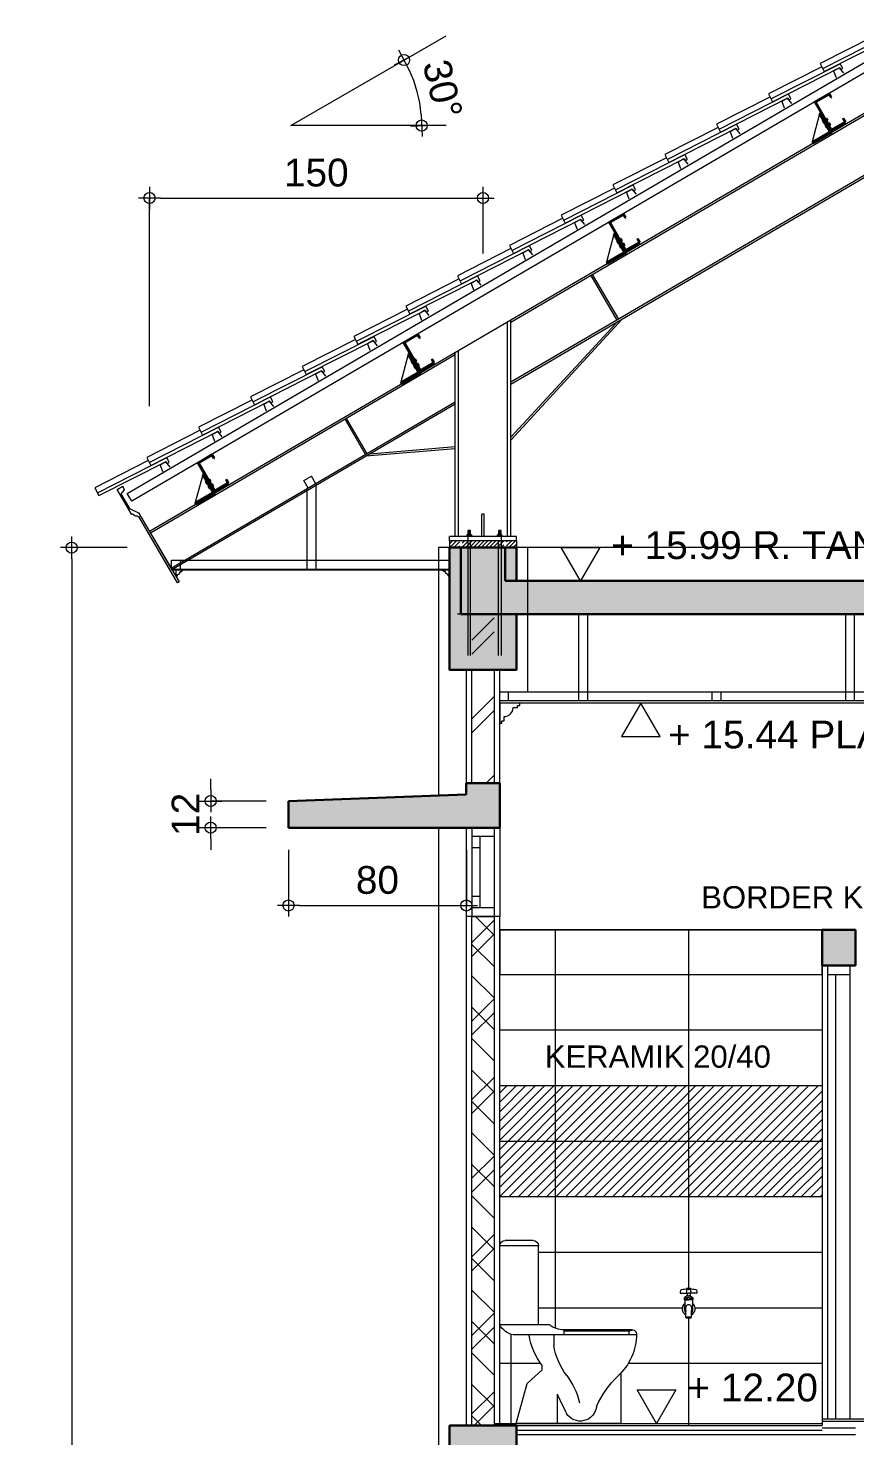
# Model space of a CAD drawing. Header units: millimetres. Extents: x -11 to 1625, y -267 to 180.
# Drawn here: x 1132.48 to 1139.92, y -16.47 to -3.81 of the extents above; entities that cross this region are included whole.
import ezdxf

# ---------------------------------------------------------------- set-up
doc = ezdxf.new("R2010")
doc.units = ezdxf.units.MM
doc.layers.add('03-GRS', color=3, linetype='Continuous')
for name, color, linetype, lineweight in [('ars', 11, 'Continuous', 5), ('atap', 7, 'Continuous', 20), ('balok', 111, 'Continuous', 35), ('blk', 1, 'Continuous', 30), ('GEN', 11, 'Continuous', 5), ('kap', 71, 'Continuous', 15), ('kus', 63, 'Continuous', 15), ('lan', 7, 'Continuous', 15), ('not', 7, 'Continuous', 20), ('pla', 213, 'Continuous', 15), ('SANITAIR', 4, 'Continuous', 5), ('sol kol', 8, 'Continuous', 0), ('tem', 5, 'Continuous', 20), ('u', 6, 'Continuous', 20)]:
    doc.layers.add(name, color=color, linetype=linetype, lineweight=lineweight)
doc.styles.add('S', font='SIMPLEX', dxfattribs={"width": 1.1})
doc.styles.get("Standard").update_dxf_attribs({"font": 'ARIALUNI.TTF'})
doc.linetypes.add('BATTING', pattern='A,0.0001,-0.1,[134,ltypeshp.shx,S=0.1,R=0,X=-0.1,Y=0],-0.2,[134,ltypeshp.shx,S=0.1,R=180,X=0.1,Y=0],-0.1', length=0.4001)
doc.dimstyles.new('SK 50', dxfattribs={"dimtxt": 0.25, "dimasz": 0.1, "dimexe": 0, "dimexo": 0, "dimgap": 0.1, "dimtad": 1, "dimdec": 0, "dimlfac": 50, "dimzin": 12, "dimdsep": 46, "dimtxsty": 'Standard', "dimblk": 'BULAT', "dimcen": 0.1, "dimclrd": 256, "dimclre": 256, "dimclrt": 256, "dimadec": 0, "dimazin": 3, "dimtfac": 1, "dimtdec": 0, "dimtofl": 0, "dimtmove": 0, "dimatfit": 3, "dimldrblk": 'BULAT', "dimfxl": 0, "dimtolj": 1, "dimtzin": 0, "dimlwd": -1, "dimlwe": -1, "dimarcsym": 0})

# ---------------------------------------------------------------- blocks, each defined once
blk = doc.blocks.new('BULAT')
for p, q in [((-1, 0), (1, 0)), ((0, -1), (0, 1))]:
    blk.add_line(p, q)
blk.add_circle((0, 0), 0.5)
blk = doc.blocks.new('*D190')
at = {"layer": 'Defpoints', "color": 0, "ltscale": 0.15}
for p in [(1133.374, -8.48), (1132.874, -40.76), (1133.374, -40.76)]:
    blk.add_point(p, dxfattribs=at)
at = {"layer": 'u', "ltscale": 0.15}
for p, q in [((1133.374, -8.48), (1132.874, -8.48)), ((1132.874, -8.58), (1132.874, -40.66)), ((1133.374, -40.76), (1132.874, -40.76))]:
    blk.add_line(p, q, dxfattribs=at)
at = {"layer": 'u', "ltscale": 0.15, "xscale": 0.1, "yscale": 0.1, "zscale": 0.1}
for p, rotation in [((1132.874, -8.48), 90), ((1132.874, -40.76), 270)]:
    blk.add_blockref('BULAT', p, dxfattribs=dict(at, rotation=rotation))
at = {"layer": 'u', "ltscale": 0.15, "insert": (1132.646, -24.62), "char_height": 0.25, "attachment_point": 5, "rotation": 90}
blk.add_mtext('\\A1;1614', dxfattribs=at)
blk = doc.blocks.new('*D204')
at = {"layer": 'Defpoints', "color": 0}
for p in [(1136.242, -3.875), (1135.951, -4.279), (1134.844, -4.682), (1134.844, -4.682), (1136.242, -4.682)]:
    blk.add_point(p, dxfattribs=at)
at = {"layer": 'u'}
blk.add_arc((1134.844, -4.682), 1.178, 4.8668, 25.1332, dxfattribs=at)
at = {"layer": 'u', "xscale": 0.1, "yscale": 0.1, "zscale": 0.1}
for p, rotation in [((1135.864, -4.093), 117.5665893708478), ((1136.022, -4.682), 272.4334106291497)]:
    blk.add_blockref('BULAT', p, dxfattribs=dict(at, rotation=rotation))
at = {"layer": 'u', "insert": (1136.211, -4.354), "char_height": 0.25, "attachment_point": 5, "rotation": 283.4717}
blk.add_mtext('\\A1;30°', dxfattribs=at)
blk = doc.blocks.new('PEILA')
blk.add_lwpolyline([(-0.188, -0.325), (0.188, -0.325), (0, 0)], close=True)
at = {"style": 'S', "width": 1.1, "flags": 4}
blk.add_attdef('CAT', (0.265, -0.289), '', height=0.2, dxfattribs=at)
blk = doc.blocks.new('Spwc1')
for p, q in [((-0.175, 0.798), (0, 0.798)), ((-0.175, 0.4425), (-0.175, 0.798)), ((-0.15, 0.823), (-0.025, 0.823)), ((0, 0.4425), (0, 0.798)), ((-0.615, 0.3975), (-0.0604, 0.3975)), ((-0.5975, 0.42), (-0.2886, 0.42)), ((-0.5816, 0.4148), (-0.5975, 0.42)), ((-0.5816, 0.4148), (-0.2886, 0.4148)), ((-0.5816, 0.4148), (-0.5816, 0.3975)), ((-0.2886, 0.42), (-0.2886, 0.3975)), ((-0.2435, 0.3975), (-0.2435, 0.3511)), ((-0.2251, 0.4425), (0, 0.4425)), ((-0.1918, 0.2402), (-0.1918, 0.2596)), ((-0.5465, 0), (-0.5465, 0.2275)), ((-0.124, 0.1786), (-0.1918, 0.2402)), ((-0.258, 0.1311), (-0.258, 0)), ((-0.0741, 0), (-0.124, 0.1786)), ((-0.5465, 0), (-0.0741, 0))]:
    blk.add_line(p, q)
for centre, radius, start, end in [((-0.15, 0.798), 0.025, 90, 180), ((-0.025, 0.798), 0.025, 0, 90), ((-0.5975, 0.4025), 0.0175, 90, 179.6021), ((-0.3615, 0.4009), 0.2535, 179.6021, 228.12266), ((-0.29, 0.525), 0.105, 270.75466, 308.22275), ((-0.4473, 0.4516), 0.3196, 323.07275, 350.36654), ((-0.0839, 0.4921), 0.0975, 283.93367, 329.40771), ((-0.5442, 0.3998), 0.3047, 322.79285, 350.80477), ((-0.8438, -0.1091), 0.4485, 24.44543, 45.72828), ((-0.0217, 0.0083), 0.3483, 143.47768, 166.03573), ((5.182, -2.5685), 6.073, 153.60665, 154.51163), ((-0.3624, 0.0836), 0.0735, 185.54906, 328.13904)]:
    blk.add_arc(centre, radius, start, end)
blk = doc.blocks.new('KRAN DPN')
for p, q in [((-0.0255, 0.044), (0, 0.044)), ((-0.0069, 0.0496), (-0.0069, 0.044)), ((-0.0068, 0.056), (-0.0068, 0.0577)), ((-0.0044, 0.044), (-0.0044, 0.0357)), ((-0.0044, 0.0436), (-0.0044, 0.0357)), ((0, 0.0556), (-0.0009, 0.0556)), ((0, 0.0556), (0.0009, 0.0556)), ((0.0255, 0.044), (0, 0.044)), ((0.0044, 0.044), (0.0044, 0.0357)), ((0.0068, 0.056), (0.0068, 0.0577)), ((0.0069, 0.0496), (0.0069, 0.044)), ((-0.012, 0.0236), (-0.012, 0.0058)), ((-0.012, 0.0236), (0, 0.0236)), ((-0.005, 0.0356), (-0.0116, 0.0311)), ((-0.005, 0.0356), (0, 0.0356)), ((0.005, 0.0356), (0, 0.0356)), ((0.012, 0.0236), (0, 0.0236)), ((0.005, 0.0356), (0.0116, 0.0311)), ((0.012, 0.0236), (0.012, 0.0058)), ((-0.0084, -0.0295), (-0.0084, -0.0107)), ((0.0084, -0.0295), (0.0084, -0.0107))]:
    blk.add_line(p, q)
for points in [[(-0.0093, 0.0249, -0.135076), (-0.01, 0.0251, -0.106889), (-0.0107, 0.0258, -0.081996), (-0.0112, 0.0268, -0.070252), (-0.0114, 0.0281, -0.070252), (-0.0112, 0.0295, -0.081996), (-0.0107, 0.0305, -0.106889), (-0.01, 0.0312, -0.135076), (-0.0093, 0.0314, -0.135076), (-0.0086, 0.0312, -0.106889), (-0.0078, 0.0305, -0.081996), (-0.0073, 0.0295, -0.070252), (-0.0071, 0.0281, -0.070252), (-0.0073, 0.0268, -0.081996), (-0.0078, 0.0258, -0.106889), (-0.0086, 0.0251, -0.135076)], [(0.0093, 0.0249, 0.135076), (0.01, 0.0251, 0.106889), (0.0107, 0.0258, 0.081996), (0.0112, 0.0268, 0.070252), (0.0114, 0.0281, 0.070252), (0.0112, 0.0295, 0.081996), (0.0107, 0.0305, 0.106889), (0.01, 0.0312, 0.135076), (0.0093, 0.0314, 0.135076), (0.0086, 0.0312, 0.106889), (0.0078, 0.0305, 0.081996), (0.0073, 0.0295, 0.070252), (0.0071, 0.0281, 0.070252), (0.0073, 0.0268, 0.081996), (0.0078, 0.0258, 0.106889), (0.0086, 0.0251, 0.135076)], [(-0.0084, -0.0295, 0.335448), (-0.0082, -0.0298, 0.039851), (-0.0059, -0.0302, 0.01707), (-0.0035, -0.0304, 0.012148), (0, -0.0305, 0.012148), (0.0035, -0.0304, 0.01707), (0.0059, -0.0302, 0.039851), (0.0082, -0.0298, 0.335448), (0.0084, -0.0295, 0.335448), (0.0082, -0.0293, 0.039851), (0.0059, -0.0288, 0.01707), (0.0035, -0.0286, 0.012148), (0, -0.0285, 0.012148), (-0.0035, -0.0286, 0.01707), (-0.0059, -0.0288, 0.039851), (-0.0082, -0.0293, 0.335448)]]:
    blk.add_lwpolyline(points, format="xyb", close=True)
for points in [[(0, 0.0252, -0.069918), (-0.002, 0.0255, -0.08174), (-0.0035, 0.0262, -0.106925), (-0.0045, 0.0273, -0.135638), (-0.0048, 0.0284, -0.135638), (-0.0045, 0.0295, -0.106925), (-0.0035, 0.0306, -0.08174), (-0.002, 0.0313, -0.069918), (0, 0.0316, -0.069918)], [(0, 0.0252, 0.069918), (0.002, 0.0255, 0.08174), (0.0035, 0.0262, 0.106925), (0.0045, 0.0273, 0.135638), (0.0048, 0.0284, 0.135638), (0.0045, 0.0295, 0.106925), (0.0035, 0.0306, 0.08174), (0.002, 0.0313, 0.069918), (0, 0.0316, 0.069918)]]:
    blk.add_lwpolyline(points, format="xyb")
for centre, radius, start, end in [((-0.0178, 0.0468), 0.0082, 86.021, 200.2935), ((-0.0014, -0.0518), 0.1079, 89.2732, 98.4366), ((-0.0009, 0.0496), 0.006, 90, 180), ((0.0002, 0.0318), 0.0269, 90.4162, 105.0874), ((-0.0002, 0.0318), 0.0269, 74.9126, 89.5838), ((0.0014, -0.0518), 0.1079, 81.5634, 90.7268), ((0.0009, 0.0496), 0.006, 0, 90), ((0.0178, 0.0468), 0.0082, 339.7065, 93.979), ((-0.0006, -0.0034), 0.0192, 126.5275, 246.031), ((-0.0086, 0.0266), 0.0054, 124.3, 175.2185), ((-0.0086, 0.0278), 0.0054, 188.1598, 231.4655), ((0.0126, -0.002), 0.0258, 162.5463, 215.4552), ((0.0072, -0.0035), 0.0172, 149.7355, 204.8477), ((0, 0), 0.00923, 33.9868, 146.0132), ((-0.0072, -0.0035), 0.0172, 335.1523, 30.2645), ((0.0006, -0.0034), 0.0192, 293.969, 53.4725), ((-0.0126, -0.002), 0.0258, 324.5448, 17.4537), ((0.0086, 0.0266), 0.0054, 4.7815, 55.7), ((0.0086, 0.0278), 0.0054, 308.5345, 351.8402)]:
    blk.add_arc(centre, radius, start, end)
blk = doc.blocks.new('*D197')
at = {"layer": 'Defpoints', "color": 0, "ltscale": 0.15}
for p in [(1136.574, -5.334), (1136.574, -5.834), (1133.574, -7.207)]:
    blk.add_point(p, dxfattribs=at)
at = {"layer": 'u', "ltscale": 0.15}
for p, q in [((1133.574, -7.207), (1133.574, -5.334)), ((1133.674, -5.334), (1136.474, -5.334)), ((1136.574, -5.834), (1136.574, -5.334))]:
    blk.add_line(p, q, dxfattribs=at)
at = {"layer": 'u', "ltscale": 0.15, "xscale": 0.1, "yscale": 0.1, "zscale": 0.1, "rotation": 180}
blk.add_blockref('BULAT', (1133.574, -5.334), dxfattribs=at)
at = {"layer": 'u', "ltscale": 0.15, "xscale": 0.1, "yscale": 0.1, "zscale": 0.1}
blk.add_blockref('BULAT', (1136.574, -5.334), dxfattribs=at)
at = {"layer": 'u', "ltscale": 0.15, "insert": (1135.074, -5.107), "char_height": 0.25, "attachment_point": 5}
blk.add_mtext('\\A1;150', dxfattribs=at)
blk = doc.blocks.new('*D198')
at = {"layer": 'Defpoints', "color": 0, "ltscale": 0.15}
for p in [(1134.824, -11.2), (1136.424, -11.2), (1136.424, -11.7)]:
    blk.add_point(p, dxfattribs=at)
at = {"layer": 'u', "ltscale": 0.15}
for p, q in [((1134.824, -11.2), (1134.824, -11.7)), ((1136.424, -11.2), (1136.424, -11.7)), ((1134.924, -11.7), (1136.324, -11.7))]:
    blk.add_line(p, q, dxfattribs=at)
at = {"layer": 'u', "ltscale": 0.15, "xscale": 0.1, "yscale": 0.1, "zscale": 0.1, "rotation": 180}
blk.add_blockref('BULAT', (1134.824, -11.7), dxfattribs=at)
at = {"layer": 'u', "ltscale": 0.15, "xscale": 0.1, "yscale": 0.1, "zscale": 0.1}
blk.add_blockref('BULAT', (1136.424, -11.7), dxfattribs=at)
at = {"layer": 'u', "ltscale": 0.15, "insert": (1135.624, -11.472), "char_height": 0.25, "attachment_point": 5}
blk.add_mtext('\\A1;80', dxfattribs=at)
blk = doc.blocks.new('*D199')
at = {"layer": 'Defpoints', "color": 0, "ltscale": 0.15}
for p in [(1134.624, -10.76), (1134.124, -11), (1134.624, -11)]:
    blk.add_point(p, dxfattribs=at)
at = {"layer": 'u', "ltscale": 0.15}
for p, q in [((1134.124, -10.66), (1134.124, -10.56)), ((1134.624, -10.76), (1134.124, -10.76)), ((1134.624, -11), (1134.124, -11)), ((1134.124, -11.1), (1134.124, -11.2))]:
    blk.add_line(p, q, dxfattribs=at)
at = {"layer": 'u', "ltscale": 0.15, "xscale": 0.1, "yscale": 0.1, "zscale": 0.1}
for p, rotation in [((1134.124, -10.76), 270), ((1134.124, -11), 90)]:
    blk.add_blockref('BULAT', p, dxfattribs=dict(at, rotation=rotation))
at = {"layer": 'u', "ltscale": 0.15, "insert": (1133.898, -10.88), "char_height": 0.25, "attachment_point": 5, "rotation": 90}
blk.add_mtext('\\A1;12', dxfattribs=at)
blk = doc.blocks.new('PEIL')
blk.add_lwpolyline([(-0.188, 0.325), (0.188, 0.325), (0, 0)], close=True)
at = {"style": 'S', "width": 1.1, "flags": 4}
blk.add_attdef('CAT', (0.265, 0.036), '', height=0.2, dxfattribs=at)
blk = doc.blocks.new('A$C58C93239')
at = {"layer": '03-GRS'}
for p, q in [((-662, 1348), (-12, 1721)), ((-662, 1348), (-12, 1721)), ((83, 46), (-662, 1348)), ((83, 46), (-662, 1348)), ((-619, 1336), (-23, 1677)), ((-619, 1336), (-23, 1677)), ((94, 90), (-619, 1336)), ((94, 90), (-619, 1336)), ((60, 1531), (-23, 1677)), ((60, 1531), (-23, 1677)), ((88, 1547), (-12, 1721)), ((88, 1547), (-12, 1721)), ((60, 1531), (88, 1547)), ((60, 1531), (88, 1547)), ((-444, 805), (-374, 845)), ((-444, 805), (-374, 845)), ((3, 24), (-444, 805)), ((3, 24), (-444, 805)), ((-267, 399), (-74, 510)), ((-267, 399), (-74, 510)), ((83, 46), (734, 419)), ((83, 46), (734, 419)), ((122, -23), (83, 46)), ((122, -23), (83, 46)), ((94, 90), (690, 431)), ((94, 90), (690, 431)), ((606, 577), (634, 593)), ((606, 577), (634, 593)), ((690, 431), (606, 577)), ((690, 431), (606, 577)), ((734, 419), (634, 593)), ((734, 419), (634, 593)), ((-785, -450), (-4, -3)), ((-785, -450), (-4, -3)), ((-746, -520), (-785, -450)), ((-746, -520), (-785, -450)), ((-746, -520), (122, -23)), ((-746, -520), (122, -23))]:
    blk.add_line(p, q, dxfattribs=at)
blk.add_ellipse((-14, 14), major_axis=(-14.1, 14.1), ratio=1, start_param=2.87598, end_param=4.446776, dxfattribs=at)
blk.add_ellipse((-14, 14), major_axis=(-14.1, 14.1), ratio=1, start_param=2.87598, end_param=4.446776, dxfattribs=at)
at = {"layer": 'atap', "color": 2}
for p, q in [((-444, 805), (-785, -450)), ((-327, 503), (-133, 614)), ((-327, 503), (-267, 399)), ((-267, 399), (-74, 510)), ((-208, 295), (-14, 406)), ((-208, 295), (-14, 406)), ((-208, 295), (-148, 191)), ((-148, 191), (46, 302)), ((-133, 614), (-74, 510)), ((-14, 406), (46, 302))]:
    blk.add_line(p, q, dxfattribs=at)
blk = doc.blocks.new('GORDING 150')
at = {"layer": 'balok', "color": 1, "ltscale": 0.5, "xscale": 0.09999999997671699, "yscale": 0.09999999997671699, "zscale": 0.09999999997671699}
blk.add_blockref('A$C58C93239', (12.8, -47.9), dxfattribs=at)

msp = doc.modelspace()

# ---------------------------------------------------------------- hatches: boundary and pattern name
at = {"layer": 'ars', "ltscale": 10}
h = msp.add_hatch(dxfattribs=at)
h.set_pattern_fill('ANSI31', color=256, scale=0.2, style=0)
h.set_pattern_definition([(45, (146.123443, 137.723582), (-0.0176776695, 0.0176776695), [])])
h.paths.add_polyline_path([(1136.7620566, -8.4200001), (1136.3860566, -8.4200001), (1136.3860565, -8.4800001), (1136.7620565, -8.4800001)])
h.paths.add_polyline_path([(1136.2738433, -8.4200001), (1136.2738433, -8.4800001), (1136.3620565, -8.4800001), (1136.3620565, -8.4200001)])
h.paths.add_polyline_path([(1136.8738433, -8.4800001), (1136.8738433, -8.4200001), (1136.7860565, -8.4200001), (1136.7860565, -8.4800001)])
at = {"layer": 'ars'}
h = msp.add_hatch(dxfattribs=at)
h.set_pattern_fill('TEMBOK', color=256, scale=0.5)
h.set_pattern_definition([(45, (1108.5823, -112.158), (-0.3535534, 0.3535534), []), (45, (1108.7073, -112.158), (-0.3535534, 0.3535534), [])])
h.paths.add_polyline_path([(1136.4738433, -10.6000001), (1136.4738433, -9.0800001), (1136.6738433, -9.0800001), (1136.6738433, -10.6000001)])
h = msp.add_hatch(dxfattribs=at)
h.set_pattern_fill('TEMBOK', color=256, scale=0.5)
h.set_pattern_definition([(45, (1108.5823, -114.878), (-0.3535534, 0.3535534), []), (45, (1108.7073, -114.878), (-0.3535534, 0.3535534), [])])
h.paths.add_polyline_path([(1136.4738433, -16.3800001), (1136.4738433, -11.8000001), (1136.6738433, -11.8000001), (1136.6738433, -16.3800001)])
h = msp.add_hatch(dxfattribs=at)
h.set_pattern_fill('_USER', color=256, scale=0.2, angle=135, pattern_type=0)
h.set_pattern_definition([(135, (941.799, -26.96166), (-0.14142136, -0.14142136), [])])
h.paths.add_polyline_path([(1136.6738433, -11.8000001), (1136.4738433, -11.8000001), (1136.4738433, -16.3800001), (1136.6738433, -16.3800001)])
h = msp.add_hatch(dxfattribs=at)
h.set_pattern_fill('_USER', color=256, scale=0.06, angle=45, pattern_type=0)
h.set_pattern_definition([(45, (1136.723843, -14.32), (-0.0424264, 0.0424264), [])])
h.paths.add_polyline_path([(1139.6238433, -13.3200001), (1138.4238433, -13.3200001), (1138.4238433, -13.8200001), (1139.6238433, -13.8200001)])
h.paths.add_polyline_path([(1139.6238433, -13.8200001), (1138.4238433, -13.8200001), (1138.4238433, -14.3200001), (1139.6238433, -14.3200001)])
h.paths.add_polyline_path([(1138.4238433, -13.8200001), (1137.2238433, -13.8200001), (1137.2238433, -14.3200001), (1138.4238433, -14.3200001)])
h.paths.add_polyline_path([(1138.4238433, -13.3200001), (1137.2238433, -13.3200001), (1137.2238433, -13.8200001), (1138.4238433, -13.8200001)])
h.paths.add_polyline_path([(1137.2238433, -13.3200001), (1136.7238433, -13.3200001), (1136.7238433, -13.8200001), (1137.2238433, -13.8200001)])
h.paths.add_polyline_path([(1137.2238433, -13.8200001), (1136.7238433, -13.8200001), (1136.7238433, -14.3200001), (1137.2238433, -14.3200001)])
at = {"layer": 'sol kol'}
h = msp.add_hatch(color=256, dxfattribs=at)
h.dxf.hatch_style = 1
h.paths.add_polyline_path([(1136.2738433, -9.5800001), (1136.8738433, -9.5800001), (1136.8738433, -8.4800001), (1136.2738433, -8.4800001)])
h = msp.add_hatch(color=256, dxfattribs=at)
h.dxf.hatch_style = 1
h.paths.add_polyline_path([(1145.7738433, -8.4800001), (1145.3738433, -8.4800001), (1145.3738433, -8.7800001), (1136.7738433, -8.7800001), (1136.7738433, -8.4800001), (1136.3738433, -8.4800001), (1136.3738433, -9.0800001), (1140.8738433, -9.0800001), (1140.8738433, -9.3800001), (1141.2738433, -9.3800001), (1141.2738433, -9.0800001), (1145.7738433, -9.0800001)])
h = msp.add_hatch(color=256, dxfattribs=at)
h.dxf.hatch_style = 1
h.paths.add_polyline_path([(1136.4238433, -10.7000001), (1134.8238433, -10.7600001), (1134.8238433, -11.0000001), (1136.7238433, -11.0000001), (1136.7238433, -10.6000001), (1136.4238433, -10.6000001)])
h = msp.add_hatch(color=256, dxfattribs=at)
h.dxf.hatch_style = 1
h.paths.add_polyline_path([(1139.6238433, -11.9200001), (1139.6238433, -12.2400001), (1139.9238433, -12.2400001), (1139.9238433, -11.9200001)])
h = msp.add_hatch(color=256, dxfattribs=at)
h.dxf.hatch_style = 1
h.paths.add_polyline_path([(1150.5738433, -16.6200001), (1150.5738433, -16.3800001), (1145.2738433, -16.3800001), (1145.2738433, -16.6200001), (1136.8738433, -16.6200001), (1136.8738433, -16.3800001), (1136.2738433, -16.3800001), (1136.2738433, -17.5800001), (1136.8738433, -17.5800001), (1136.8738433, -16.8600001), (1139.6238433, -16.8600001), (1139.6238433, -17.0200001), (1139.9238433, -17.0200001), (1139.9238433, -16.8600001), (1145.2738433, -16.8600001), (1145.2738433, -17.5800001), (1145.8738433, -17.5800001), (1145.8738433, -16.6200001), (1149.2738433, -16.6200001), (1149.2738433, -17.5800001), (1149.8738433, -17.5800001), (1149.8738433, -16.6200001)])

# ---------------------------------------------------------------- linework, layer by layer
at = {"layer": 'ars', "ltscale": 10}
for p, q in [((1147.3238433, -0.2890492), (1133.5738433, -8.3356143)), ((1147.3238433, -0.3099048), (1136.8238433, -6.4545546)), ((1147.3238433, -0.8475174), (1136.8238433, -6.9921671)), ((1147.3238433, -0.868373), (1136.8238433, -7.0130228)), ((1137.7805207, -6.432315), (1137.5461656, -6.0318482)), ((1137.7943299, -6.4242338), (1137.5599748, -6.023767)), ((1136.7938433, -8.3800001), (1136.7938433, -6.4512551)), ((1136.8238433, -7.5130228), (1137.8238433, -6.4278181)), ((1136.8238433, -8.3800001), (1136.8238433, -6.4336989)), ((1136.8238433, -7.4864603), (1137.7707184, -6.458907)), ((1136.3538433, -8.3800001), (1136.3538433, -6.7087452)), ((1136.3238433, -6.7448397), (1133.5819246, -8.3494235)), ((1136.3238433, -8.3800001), (1136.3238433, -6.7263013)), ((1136.3238433, -7.171222), (1133.7677924, -8.6670352)), ((1136.3238433, -7.1897604), (1133.7758736, -8.6808444)), ((1135.5182408, -7.6426645), (1135.3323729, -7.3250528)), ((1135.53205, -7.6345833), (1135.3461821, -7.3169716)), ((1136.3238433, -7.5897604), (1135.5238433, -7.6579242)), ((1136.3238433, -7.5737024), (1135.5559593, -7.6391298)), ((1136.5838433, -8.18), (1136.5638433, -8.1800001)), ((1136.5638433, -8.3800001), (1136.5638433, -8.1800001)), ((1136.5838433, -8.3800001), (1136.5838433, -8.18)), ((1133.5738433, -8.3356143), (1133.7758736, -8.6808444)), ((1136.4610566, -8.3248001), (1136.4370566, -8.3264001)), ((1136.4610566, -8.3280001), (1136.4370566, -8.3296001)), ((1136.4370566, -8.3326934), (1136.4610566, -8.3312001)), ((1136.4370566, -8.3358934), (1136.4610566, -8.3344001)), ((1136.4370566, -8.3389868), (1136.4610566, -8.3376001)), ((1136.4370566, -8.3421868), (1136.4610566, -8.3408001)), ((1136.4370566, -8.3452801), (1136.4610566, -8.3440001)), ((1136.4370566, -8.3484801), (1136.4610566, -8.3472001)), ((1136.4370566, -8.3515734), (1136.4610566, -8.3504001)), ((1136.4370566, -8.3547734), (1136.4610566, -8.3536001)), ((1136.4370566, -8.3578668), (1136.4610566, -8.3568001)), ((1136.4370566, -8.3610668), (1136.4610566, -8.3600001)), ((1136.4594566, -8.3265068), (1136.4386566, -8.3278934)), ((1136.4594566, -8.3297068), (1136.4386566, -8.3310934)), ((1136.4386566, -8.3341868), (1136.4594566, -8.3329068)), ((1136.4386566, -8.3373868), (1136.4594566, -8.3361068)), ((1136.4386566, -8.3404801), (1136.4594566, -8.3393068)), ((1136.4386566, -8.3436801), (1136.4594566, -8.3425068)), ((1136.4386566, -8.3467734), (1136.4594566, -8.3457068)), ((1136.4386566, -8.3499734), (1136.4594566, -8.3489068)), ((1136.4386566, -8.3530668), (1136.4594566, -8.3521068)), ((1136.4386566, -8.3562668), (1136.4594566, -8.3553068)), ((1136.4386566, -8.3593601), (1136.4594566, -8.3585068)), ((1136.7360566, -8.3248001), (1136.7120566, -8.3264001)), ((1136.7360566, -8.3280001), (1136.7120566, -8.3296001)), ((1136.7120566, -8.3326934), (1136.7360566, -8.3312001)), ((1136.7120566, -8.3358934), (1136.7360566, -8.3344001)), ((1136.7120566, -8.3389868), (1136.7360566, -8.3376001)), ((1136.7120566, -8.3421868), (1136.7360566, -8.3408001)), ((1136.7120566, -8.3452801), (1136.7360566, -8.3440001)), ((1136.7120566, -8.3484801), (1136.7360566, -8.3472001)), ((1136.7120566, -8.3515734), (1136.7360566, -8.3504001)), ((1136.7120566, -8.3547734), (1136.7360566, -8.3536001)), ((1136.7120566, -8.3578668), (1136.7360566, -8.3568001)), ((1136.7120566, -8.3610668), (1136.7360566, -8.3600001)), ((1136.7344566, -8.3265068), (1136.7136566, -8.3278934)), ((1136.7344566, -8.3297068), (1136.7136566, -8.3310934)), ((1136.7136566, -8.3341868), (1136.7344566, -8.3329068)), ((1136.7136566, -8.3373868), (1136.7344566, -8.3361068)), ((1136.7136566, -8.3404801), (1136.7344566, -8.3393068)), ((1136.7136566, -8.3436801), (1136.7344566, -8.3425068)), ((1136.7136566, -8.3467734), (1136.7344566, -8.3457068)), ((1136.7136566, -8.3499734), (1136.7344566, -8.3489068)), ((1136.7136566, -8.3530668), (1136.7344566, -8.3521068)), ((1136.7136566, -8.3562668), (1136.7344566, -8.3553068)), ((1136.7136566, -8.3593601), (1136.7344566, -8.3585068)), ((1136.8738433, -8.3800001), (1136.2738433, -8.3800001)), ((1136.2738433, -8.4200001), (1136.2738433, -8.3800001)), ((1136.8738433, -8.4200001), (1136.2738433, -8.4200001)), ((1136.2738433, -8.4200001), (1136.2738433, -8.4800001)), ((1136.8738433, -8.4800001), (1136.2738433, -8.4800001)), ((1136.4370566, -8.3641601), (1136.4610566, -8.3632001)), ((1136.4386566, -8.3625601), (1136.4594566, -8.3617068)), ((1136.7120566, -8.3641601), (1136.7360566, -8.3632001)), ((1136.7136566, -8.3625601), (1136.7344566, -8.3617068)), ((1136.8738433, -8.4200001), (1136.8738433, -8.3800001)), ((1136.8738433, -8.4200001), (1136.8738433, -8.4800001))]:
    msp.add_line(p, q, dxfattribs=at)
at = {"layer": 'ars'}
for p, q in [((1133.7758692, -8.6808369), (1136.2738433, -8.6808369)), ((1145.4238433, -9.8800001), (1136.7238433, -9.8800001)), ((1137.2238433, -11.9200001), (1137.2238433, -15.5041692)), ((1138.4238433, -11.9200001), (1138.4238433, -15.1454799)), ((1136.7238433, -12.3200001), (1139.6238433, -12.3200001)), ((1136.7238433, -12.8200001), (1139.6238433, -12.8200001)), ((1136.7238433, -13.3200001), (1139.6238433, -13.3200001)), ((1136.7238433, -13.8200001), (1139.6238433, -13.8200001)), ((1136.7238433, -14.3200001), (1139.6238433, -14.3200001)), ((1137.0738433, -14.8200001), (1139.6238433, -14.8200001)), ((1137.0738433, -15.3200001), (1138.3659039, -15.3200001)), ((1138.4817828, -15.3200001), (1139.6238433, -15.3200001)), ((1138.4238433, -15.4107664), (1138.4238433, -16.3800001)), ((1136.8238433, -15.5585606), (1136.8238433, -16.3800001)), ((1136.7238433, -15.8200001), (1137.0925071, -15.8200001)), ((1137.8811263, -15.8200001), (1139.6238433, -15.8200001)), ((1139.6238433, -16.3200001), (1145.4238433, -16.3200001)), ((1139.6238433, -16.3400001), (1145.4238433, -16.3400001)), ((1136.6738433, -16.3600001), (1139.6238433, -16.3600001)), ((1136.6738433, -16.3800001), (1139.6238433, -16.3800001)), ((1139.6238433, -16.3600001), (1139.6238433, -16.3800001))]:
    msp.add_line(p, q, dxfattribs=at)
at = {"layer": 'ars', "linetype": 'BATTING', "ltscale": 0.1}
msp.add_line((1136.8738433, -16.4200001), (1139.6238433, -16.4200001), dxfattribs=at)
at = {"layer": 'ars', "linetype": 'BATTING', "ltscale": 0.15}
msp.add_line((1139.6238433, -16.4000001), (1139.9238433, -16.4000001), dxfattribs=at)
at = {"layer": 'ars'}
for points in [[(1139.8185061, -4.2101364), (1139.7795735, -4.1634004), (1139.7277873, -4.1937019), (1139.7494577, -4.2505384)], [(1139.3525167, -4.4827992), (1139.3135842, -4.4360632), (1139.2617979, -4.4663647), (1139.2834684, -4.5232012)], [(1138.8865274, -4.755462), (1138.8475948, -4.708726), (1138.7958085, -4.7390276), (1138.817479, -4.7958641)], [(1138.420538, -5.0281249), (1138.3816054, -4.9813889), (1138.3298192, -5.0116904), (1138.3514897, -5.0685269)], [(1137.9545487, -5.3007877), (1137.9156161, -5.2540517), (1137.8638298, -5.2843532), (1137.8855003, -5.3411897)], [(1137.4885593, -5.5734505), (1137.4496267, -5.5267145), (1137.3978405, -5.5570161), (1137.4195109, -5.6138526)], [(1137.0225699, -5.8461134), (1136.9836374, -5.7993774), (1136.9318511, -5.8296789), (1136.9535216, -5.8865154)], [(1136.5565806, -6.1187762), (1136.517648, -6.0720402), (1136.4658617, -6.1023417), (1136.4875322, -6.1591782)], [(1136.0905912, -6.391439), (1136.0516586, -6.344703), (1135.9998724, -6.3750046), (1136.0215429, -6.4318411)], [(1135.6246019, -6.6641019), (1135.5856693, -6.6173659), (1135.533883, -6.6476674), (1135.5555535, -6.7045039)], [(1135.1586125, -6.9367647), (1135.1196799, -6.8900287), (1135.0678937, -6.9203302), (1135.0895641, -6.9771667)], [(1134.6926231, -7.2094275), (1134.6536906, -7.1626915), (1134.6019043, -7.1929931), (1134.6235748, -7.2498296)], [(1134.2266338, -7.4820904), (1134.1877012, -7.4353544), (1134.1359149, -7.4656559), (1134.1575854, -7.5224924)], [(1133.7606444, -7.7547532), (1133.7217118, -7.7080172), (1133.6699256, -7.7383187), (1133.6915961, -7.7951552)], [(1136.6738433, -9.5800001), (1136.6738433, -10.6000001), (1136.4738433, -10.6000001), (1136.4738433, -9.5800001)]]:
    msp.add_lwpolyline(points, dxfattribs=at)
at = {"layer": 'ars', "ltscale": 10}
msp.add_lwpolyline([(1133.8268222, -8.7963187), (1133.4784877, -8.201341, -0.4142135624), (1133.4648064, -8.1977602, -0.296440068), (1133.4221647, -8.1763667), (1133.4135337, -8.1814169), (1133.4084834, -8.1727859), (1133.282227, -7.9570098), (1133.3340133, -7.9267082), (1133.3470156, -7.9608102), (1133.3161093, -7.9951147), (1133.3934171, -8.1272361), (1133.4754204, -8.1683775), (1133.8392125, -8.789059)], format="xyb", close=True, dxfattribs=at)
for points in [[(1133.5738433, -8.3356143), (1133.7758736, -8.6808444)], [(1136.4595566, -8.3648001), (1136.4610566, -8.3632001), (1136.4594566, -8.3617068), (1136.4610566, -8.3600001), (1136.4594566, -8.3585068), (1136.4610566, -8.3568001), (1136.4594566, -8.3553068), (1136.4610566, -8.3536001), (1136.4594566, -8.3521068), (1136.4610566, -8.3504001), (1136.4594566, -8.3489068), (1136.4610566, -8.3472001), (1136.4594566, -8.3457068), (1136.4610566, -8.3440001), (1136.4594566, -8.3425068), (1136.4610566, -8.3408001), (1136.4594566, -8.3393068), (1136.4610566, -8.3376001), (1136.4594566, -8.3361068), (1136.4610566, -8.3344001), (1136.4594566, -8.3329068), (1136.4610566, -8.3312001), (1136.4594566, -8.3297068), (1136.4610566, -8.3280001), (1136.4594566, -8.3265068), (1136.4610566, -8.3248001), (1136.4386566, -8.3248001), (1136.4370566, -8.3264001), (1136.4386566, -8.3278934), (1136.4370566, -8.3296001), (1136.4386566, -8.3310934), (1136.4370566, -8.3326934), (1136.4386566, -8.3341868), (1136.4370566, -8.3358934), (1136.4386566, -8.3373868), (1136.4370566, -8.3389868), (1136.4386566, -8.3404801), (1136.4370566, -8.3421868), (1136.4386566, -8.3436801), (1136.4370566, -8.3452801), (1136.4386566, -8.3467734), (1136.4370566, -8.3484801), (1136.4386566, -8.3499734), (1136.4370566, -8.3515734), (1136.4386566, -8.3530668), (1136.4370566, -8.3547734), (1136.4386566, -8.3562668), (1136.4370566, -8.3578668), (1136.4386566, -8.3593601), (1136.4370566, -8.3610668), (1136.4386566, -8.3625601), (1136.4370566, -8.3641601), (1136.4377423, -8.3648001)], [(1136.7345566, -8.3648001), (1136.7360566, -8.3632001), (1136.7344566, -8.3617068), (1136.7360566, -8.3600001), (1136.7344566, -8.3585068), (1136.7360566, -8.3568001), (1136.7344566, -8.3553068), (1136.7360566, -8.3536001), (1136.7344566, -8.3521068), (1136.7360566, -8.3504001), (1136.7344566, -8.3489068), (1136.7360566, -8.3472001), (1136.7344566, -8.3457068), (1136.7360566, -8.3440001), (1136.7344566, -8.3425068), (1136.7360566, -8.3408001), (1136.7344566, -8.3393068), (1136.7360566, -8.3376001), (1136.7344566, -8.3361068), (1136.7360566, -8.3344001), (1136.7344566, -8.3329068), (1136.7360566, -8.3312001), (1136.7344566, -8.3297068), (1136.7360566, -8.3280001), (1136.7344566, -8.3265068), (1136.7360566, -8.3248001), (1136.7136566, -8.3248001), (1136.7120566, -8.3264001), (1136.7136566, -8.3278934), (1136.7120566, -8.3296001), (1136.7136566, -8.3310934), (1136.7120566, -8.3326934), (1136.7136566, -8.3341868), (1136.7120566, -8.3358934), (1136.7136566, -8.3373868), (1136.7120566, -8.3389868), (1136.7136566, -8.3404801), (1136.7120566, -8.3421868), (1136.7136566, -8.3436801), (1136.7120566, -8.3452801), (1136.7136566, -8.3467734), (1136.7120566, -8.3484801), (1136.7136566, -8.3499734), (1136.7120566, -8.3515734), (1136.7136566, -8.3530668), (1136.7120566, -8.3547734), (1136.7136566, -8.3562668), (1136.7120566, -8.3578668), (1136.7136566, -8.3593601), (1136.7120566, -8.3610668), (1136.7136566, -8.3625601), (1136.7120566, -8.3641601), (1136.7127423, -8.3648001)], [(1136.4370566, -8.3648001), (1136.4370559, -9.4508623)], [(1136.461056, -9.4508623), (1136.4610566, -8.4200001)], [(1136.4610566, -8.3800001), (1136.4610566, -8.3648001)], [(1136.712056, -9.4508624), (1136.7120566, -8.4200001)], [(1136.7120566, -8.3800001), (1136.7120566, -8.3648001)], [(1136.7360566, -8.3648001), (1136.7360559, -9.4508624)]]:
    msp.add_lwpolyline(points, dxfattribs=at)
for points in [[(1136.4210566, -8.3800001), (1136.4210566, -8.3768001), (1136.4770566, -8.3768001), (1136.4770566, -8.3800001)], [(1136.4390566, -8.3663001), (1136.4315566, -8.3648001), (1136.4290566, -8.3663001), (1136.4290566, -8.3753001), (1136.4315566, -8.3768001), (1136.4390566, -8.3753001)], [(1136.4290566, -8.3648001), (1136.4290566, -8.3768001), (1136.4690566, -8.3768001), (1136.4690566, -8.3648001)], [(1136.4540566, -8.3648001), (1136.4490566, -8.3648001), (1136.4440566, -8.3648001), (1136.4390566, -8.3663001), (1136.4390566, -8.3753001), (1136.4440566, -8.3768001), (1136.4490566, -8.3768001), (1136.4540566, -8.3768001), (1136.4590566, -8.3753001), (1136.4590566, -8.3663001)], [(1136.4590566, -8.3663001), (1136.4665566, -8.3648001), (1136.4690566, -8.3663001), (1136.4690566, -8.3753001), (1136.4665566, -8.3768001), (1136.4590566, -8.3753001)], [(1136.6960566, -8.3800001), (1136.6960566, -8.3768001), (1136.7520566, -8.3768001), (1136.7520566, -8.3800001)], [(1136.7140566, -8.3663001), (1136.7065566, -8.3648001), (1136.7040566, -8.3663001), (1136.7040566, -8.3753001), (1136.7065566, -8.3768001), (1136.7140566, -8.3753001)], [(1136.7440566, -8.3648001), (1136.7440566, -8.3768001), (1136.7040566, -8.3768001), (1136.7040566, -8.3648001)], [(1136.7190566, -8.3648001), (1136.7240566, -8.3648001), (1136.7290566, -8.3648001), (1136.7340566, -8.3663001), (1136.7340566, -8.3753001), (1136.7290566, -8.3768001), (1136.7240566, -8.3768001), (1136.7190566, -8.3768001), (1136.7140566, -8.3753001), (1136.7140566, -8.3663001)], [(1136.7340566, -8.3663001), (1136.7415566, -8.3648001), (1136.7440566, -8.3663001), (1136.7440566, -8.3753001), (1136.7415566, -8.3768001), (1136.7340566, -8.3753001)]]:
    msp.add_lwpolyline(points, close=True, dxfattribs=at)
at = {"layer": 'ars'}
for points in [[(1136.4738433, -16.3800001), (1136.4738433, -11.8000001), (1136.6738433, -11.8000001), (1136.6738433, -16.3800001)], [(1136.7238433, -12.3200001), (1139.6238433, -12.3200001), (1139.6238433, -11.9200001), (1136.7238433, -11.9200001)]]:
    msp.add_lwpolyline(points, close=True, dxfattribs=at)
at = {"layer": 'blk'}
for p, q in [((1136.7738433, -8.4800001), (1136.3738433, -8.4800001)), ((1136.3738433, -8.4800001), (1136.3738433, -9.0800001)), ((1136.7738433, -8.7800001), (1136.7738433, -8.4800001)), ((1136.7738433, -8.7800001), (1145.3738433, -8.7800001)), ((1136.3738433, -9.0800001), (1140.8738433, -9.0800001)), ((1136.4238433, -10.6000001), (1136.7238433, -10.6000001)), ((1136.4238433, -10.6000001), (1136.4238433, -10.7000001)), ((1136.7238433, -11.0000001), (1136.7238433, -10.6000001)), ((1134.8238433, -10.7600001), (1136.4238433, -10.7000001)), ((1134.8238433, -10.7600001), (1134.8238433, -11.0000001)), ((1134.8238433, -11.0000001), (1136.7238433, -11.0000001)), ((1136.2738433, -16.3800001), (1136.8738433, -16.3800001)), ((1136.2738433, -16.3800001), (1136.2738433, -17.5800001)), ((1136.8738433, -16.6200001), (1136.8738433, -16.3800001))]:
    msp.add_line(p, q, dxfattribs=at)
msp.add_lwpolyline([(1136.8738433, -8.7800001), (1136.8738433, -8.4800001), (1136.2738433, -8.4800001), (1136.2738433, -9.5800001), (1136.8738433, -9.5800001), (1136.8738433, -9.0800001)], dxfattribs=at)
msp.add_lwpolyline([(1139.6238433, -12.2400001), (1139.9238433, -12.2400001), (1139.9238433, -11.9200001), (1139.6238433, -11.9200001)], close=True, dxfattribs=at)
at = {"layer": 'GEN', "color": 11}
for p, q in [((1139.6294494, -4.1694706), (1140.2535752, -3.8525052)), ((1139.1634601, -4.4421334), (1139.7875858, -4.125168)), ((1138.6974707, -4.7147962), (1139.3215965, -4.3978309)), ((1138.2314813, -4.9874591), (1138.8556071, -4.6704937)), ((1137.765492, -5.2601219), (1138.3896177, -4.9431565)), ((1137.2995026, -5.5327847), (1137.9236284, -5.2158194)), ((1136.8335133, -5.8054476), (1137.457639, -5.4884822)), ((1136.3675239, -6.0781104), (1136.9916497, -5.761145)), ((1135.9015345, -6.3507732), (1136.5256603, -6.0338079)), ((1135.4355452, -6.6234361), (1136.0596709, -6.3064707)), ((1134.9695558, -6.8960989), (1135.5936816, -6.5791335)), ((1134.5035665, -7.1687617), (1135.1276922, -6.8517964)), ((1134.0375771, -7.4414246), (1134.6617029, -7.1244592)), ((1133.5709699, -7.7130315), (1134.1950956, -7.3960661)), ((1133.1048477, -7.9854673), (1133.7289735, -7.668502))]:
    msp.add_line(p, q, dxfattribs=at)
for points in [[(1140.0873357, -3.8808523), (1139.606809, -4.1248902), (1139.6430337, -4.1962188), (1140.2493272, -3.8883096), (1140.2583834, -3.9061418), (1140.2762156, -3.8970856), (1140.2535752, -3.8525052)], [(1139.6213464, -4.1535151), (1139.1408197, -4.397553), (1139.1770443, -4.4688817), (1139.7833379, -4.1609724), (1139.792394, -4.1788046), (1139.8102262, -4.1697485), (1139.7875858, -4.125168)], [(1139.155357, -4.426178), (1138.6748303, -4.6702158), (1138.7110549, -4.7415445), (1139.3173485, -4.4336353), (1139.3264047, -4.4514674), (1139.3442368, -4.4424113), (1139.3215965, -4.3978309)], [(1138.6893677, -4.6988408), (1138.208841, -4.9428787), (1138.2450656, -5.0142073), (1138.8513592, -4.7062981), (1138.8604153, -4.7241303), (1138.8782475, -4.7150741), (1138.8556071, -4.6704937)], [(1138.2233783, -4.9715036), (1137.7428516, -5.2155415), (1137.7790762, -5.2868702), (1138.3853698, -4.9789609), (1138.394426, -4.9967931), (1138.4122581, -4.987737), (1138.3896177, -4.9431565)], [(1137.7573889, -5.2441665), (1137.2768622, -5.4882043), (1137.3130869, -5.559533), (1137.9193804, -5.2516238), (1137.9284366, -5.2694559), (1137.9462688, -5.2603998), (1137.9236284, -5.2158194)], [(1137.2913996, -5.5168293), (1136.8108729, -5.7608672), (1136.8470975, -5.8321958), (1137.4533911, -5.5242866), (1137.4624472, -5.5421188), (1137.4802794, -5.5330626), (1137.457639, -5.4884822)], [(1136.8254102, -5.7894921), (1136.3448835, -6.03353), (1136.3811081, -6.1048587), (1136.9874017, -5.7969494), (1136.9964579, -5.8147816), (1137.01429, -5.8057255), (1136.9916497, -5.761145)], [(1136.3594208, -6.062155), (1135.8788942, -6.3061928), (1135.9151188, -6.3775215), (1136.5214124, -6.0696123), (1136.5304685, -6.0874444), (1136.5483007, -6.0783883), (1136.5256603, -6.0338079)], [(1135.8934315, -6.3348178), (1135.4129048, -6.5788557), (1135.4491294, -6.6501843), (1136.055423, -6.3422751), (1136.0644792, -6.3601073), (1136.0823113, -6.3510511), (1136.0596709, -6.3064707)], [(1135.4274421, -6.6074806), (1134.9469154, -6.8515185), (1134.9831401, -6.9228472), (1135.5894336, -6.6149379), (1135.5984898, -6.6327701), (1135.616322, -6.623714), (1135.5936816, -6.5791335)], [(1134.9614528, -6.8801435), (1134.4809261, -7.1241813), (1134.5171507, -7.19551), (1135.1234443, -6.8876008), (1135.1325004, -6.9054329), (1135.1503326, -6.8963768), (1135.1276922, -6.8517964)], [(1134.4954634, -7.1528063), (1134.0149367, -7.3968442), (1134.0511613, -7.4681728), (1134.6574549, -7.1602636), (1134.6665111, -7.1780958), (1134.6843432, -7.1690396), (1134.6617029, -7.1244592)], [(1134.0288701, -7.4244061), (1133.5483295, -7.668451), (1133.5845541, -7.7397797), (1134.1908477, -7.4318705), (1134.1999038, -7.4497027), (1134.217736, -7.4406465), (1134.1950956, -7.3960661)], [(1133.562748, -7.696842), (1133.0822073, -7.9408869), (1133.1184319, -8.0122156), (1133.7247255, -7.7043064), (1133.7337817, -7.7221385), (1133.7516139, -7.7130824), (1133.7289735, -7.668502)]]:
    msp.add_lwpolyline(points, dxfattribs=at)
at = {"layer": 'kap'}
msp.add_lwpolyline([(1147.5738433, 0.2223202), (1133.4134604, -8.0632984), (1133.3729692, -7.9943022), (1147.5738433, 0.3150088)], dxfattribs=at)
at = {"layer": 'kus'}
for p, q in [((1136.4238433, -11.0000001), (1136.4238433, -11.8000001)), ((1136.4738433, -11.0000001), (1136.4738433, -11.8000001)), ((1136.6738433, -11.0000001), (1136.6738433, -11.8000001)), ((1136.7238433, -11.0000001), (1136.7238433, -11.8000001)), ((1136.6738433, -11.0800001), (1136.4738433, -11.0800001)), ((1136.5438433, -11.0800001), (1136.5438433, -11.7200001)), ((1136.5438433, -11.1800001), (1136.4738433, -11.1800001)), ((1136.5438433, -11.6200001), (1136.4738433, -11.6200001)), ((1136.6738433, -11.7200001), (1136.4738433, -11.7200001)), ((1139.6738433, -12.2400001), (1139.6738433, -16.3200001)), ((1139.8738433, -12.2400001), (1139.8738433, -16.3200001)), ((1139.6738433, -12.3200001), (1139.8738433, -12.3200001)), ((1139.7438433, -12.3200001), (1139.7438433, -16.3200001))]:
    msp.add_line(p, q, dxfattribs=at)
at = {"layer": 'lan'}
for p, q in [((1136.4238433, -9.5800001), (1136.4238433, -10.6000001)), ((1136.7238433, -10.6000001), (1136.7238433, -9.5800001)), ((1136.4238433, -11.8000001), (1136.4238433, -16.3800001)), ((1136.7238433, -16.3600001), (1136.7238433, -11.8000001)), ((1136.7238433, -11.9200001), (1139.6238433, -11.9200001)), ((1139.6238433, -12.2400001), (1139.6238433, -16.3200001)), ((1139.6238433, -16.3200001), (1139.6238433, -16.3600001)), ((1136.8738433, -16.4600001), (1139.9238433, -16.4600001))]:
    msp.add_line(p, q, dxfattribs=at)
for points in [[(1133.8643287, -8.6941702), (1133.8643287, -8.6875035), (1133.8709953, -8.6875035), (1133.8709953, -8.6808369), (1133.8109953, -8.6808369), (1133.8109953, -8.7408369), (1133.817662, -8.7408369), (1133.817662, -8.7341702), (1133.8243287, -8.7341702), (1133.8243287, -8.7208369, 0.4142135624), (1133.8509953, -8.6941702)], [(1136.22051, -8.6941702), (1136.22051, -8.6875035), (1136.2138433, -8.6875035), (1136.2138433, -8.6808369), (1136.2738433, -8.6808369), (1136.2738433, -8.7408369), (1136.2671767, -8.7408369), (1136.2671767, -8.7341702), (1136.26051, -8.7341702), (1136.26051, -8.7208369, -0.4142135624), (1136.2338433, -8.6941702)], [(1136.8838433, -9.9200001), (1136.8838433, -9.9000001), (1136.9038433, -9.9000001), (1136.9038433, -9.8800001), (1136.7238433, -9.8800001), (1136.7238433, -10.0600001), (1136.7438433, -10.0600001), (1136.7438433, -10.0400001), (1136.7638433, -10.0400001), (1136.7638433, -10.0000001, 0.4142135624), (1136.8438433, -9.9200001)]]:
    msp.add_lwpolyline(points, format="xyb", close=True, dxfattribs=at)
at = {"layer": 'pla'}
for p, q in [((1134.9606903, -7.8762554), (1135.0299724, -7.8362554)), ((1135.0699724, -7.9055374), (1135.0299724, -7.8362554)), ((1135.0006903, -7.9455374), (1134.9606903, -7.8762554)), ((1134.9897375, -7.9519471), (1134.9897375, -8.6728369)), ((1135.0697375, -7.9051307), (1135.0697375, -8.6728369)), ((1133.7711876, -8.5928369), (1136.2738433, -8.5928369)), ((1133.7711876, -8.6728369), (1133.7711876, -8.5928369)), ((1133.8511876, -8.6728369), (1133.8511876, -8.5928369)), ((1133.7711876, -8.6728369), (1136.2738433, -8.6728369)), ((1136.3738433, -9.0800001), (1136.3438433, -9.0800001)), ((1137.4338433, -9.0800001), (1137.4338433, -9.8600001)), ((1137.5138433, -9.0800001), (1137.5138433, -9.8600001)), ((1139.8338433, -9.0800001), (1139.8338433, -9.8600001)), ((1139.9138433, -9.0800001), (1139.9138433, -9.8600001)), ((1145.4238433, -9.7800001), (1136.7238433, -9.7800001)), ((1145.4238433, -9.8600001), (1136.7238433, -9.8600001)), ((1136.8038433, -9.8600001), (1136.8038433, -9.7800001)), ((1136.8038433, -9.8600001), (1136.8038433, -9.7800001)), ((1138.6338433, -9.7800001), (1138.6338433, -9.8600001)), ((1138.7138433, -9.7800001), (1138.7138433, -9.8600001))]:
    msp.add_line(p, q, dxfattribs=at)
at = {"layer": 'tem'}
for p, q in [((1136.1738433, -8.4800001), (1136.1738433, -9.9544698)), ((1150.5738433, -8.4800001), (1136.1738433, -8.4800001)), ((1136.9738433, -8.4800001), (1136.9738433, -8.7800001)), ((1136.9738433, -8.4800001), (1136.9738433, -9.7800001)), ((1136.9738433, -9.0800001), (1136.9738433, -9.7800001)), ((1136.1738433, -9.9544698), (1136.1738433, -10.7093751)), ((1136.1738433, -11.0000001), (1136.1738433, -18.6293751)), ((1136.7238433, -11.8000001), (1136.4238433, -11.8000001))]:
    msp.add_line(p, q, dxfattribs=at)
at = {"layer": 'u'}
for p, q in [((1134.8444436, -4.6817152), (1136.2424673, -3.8745658)), ((1136.2424673, -4.6817152), (1134.8444436, -4.6817152))]:
    msp.add_line(p, q, dxfattribs=at)

# ---------------------------------------------------------------- block references
at = {"linetype": 'Continuous', "ltscale": 5, "xscale": 0.002, "yscale": 0.002, "zscale": 0.002, "rotation": 0.2184740067863285}
for p in [(1139.665417, -4.6410738), (1137.815417, -5.7237026), (1135.965417, -6.8063313), (1134.115417, -7.8889601)]:
    msp.add_blockref('GORDING 150', p, dxfattribs=at)
at = {"layer": 'not'}
ref = msp.add_blockref('PEIL', (1137.4497624, -8.7800001), dxfattribs=dict(at, xscale=0.9237604307034012, yscale=0.9237604307034012, zscale=0.9237604307034012))
ref.add_attrib('CAT', '+ 15.99 R. TANGKI AIR + WATER PROFING', (1137.726436, -8.5826942), dxfattribs={"layer": '0', "height": 0.25, "flags": 4})
ref = msp.add_blockref('PEILA', (1137.9948578, -9.8800001), dxfattribs=dict(at, xscale=0.9237604307034012, yscale=0.9237604307034012, zscale=0.9237604307034012))
ref.add_attrib('CAT', '+ 15.44 PLAFOND GRC T= 4 mm', (1138.2382032, -10.286552), dxfattribs={"layer": '0', "height": 0.25, "flags": 4})
ref = msp.add_blockref('PEIL', (1138.1355031, -16.3600001), dxfattribs=dict(at, xscale=0.9237604307034012, yscale=0.9237604307034012, zscale=0.9237604307034012))
ref.add_attrib('CAT', '+ 12.20', (1138.4121767, -16.1626942), dxfattribs={"layer": '0', "height": 0.25, "flags": 4})
at = {"layer": 'SANITAIR'}
for name, p, xscale, yscale, zscale in [('Spwc1', (1136.7238433, -16.3600001), -2, 2, 2), ('KRAN DPN', (1138.4238433, -15.3200001), 2.975482028092233, 2.975482028092233, 2.975482028092233)]:
    msp.add_blockref(name, p, dxfattribs=dict(at, xscale=xscale, yscale=yscale, zscale=zscale))

# ---------------------------------------------------------------- texts
at = {"layer": 'not', "char_height": 0.2, "attachment_point": 1}
for s, width, insert in [('\\pi0.055978;BORDER KERAMIK 20/40', 3.386035834, (1138.481039, -11.5263494)), ('\\pi0.035468;KERAMIK 20/40', 2.072299349, (1137.0938242, -12.9597932))]:
    msp.add_mtext_dynamic_manual_height_columns(s, width=width, gutter_width=4.3707989, heights=[0], dxfattribs=dict(at, insert=insert))

# ---------------------------------------------------------------- dimensions: what is measured, and where the dimension line sits
at = {"layer": 'u'}
dim = msp.add_angular_dim_2l(base=(1135.9510511, -4.278943), line1=((1136.2424673, -4.6817152), (1134.8444436, -4.6817152)), line2=((1134.8444436, -4.6817152), (1136.2424673, -3.8745658)), dimstyle='SK 50', dxfattribs=at)
dim.commit()
dim.dimension.update_dxf_attribs({"geometry": '*D204', "text_midpoint": (1135.9896685, -4.4073695), "dimtype": 162})
at = {"layer": 'u', "ltscale": 0.15}
for base, p1, p2, picture, middle in [((1136.5738433, -5.3343847), (1133.5738433, -7.2074329), (1136.5738433, -5.8343847), '*D197', (1135.0738433, -5.3343847)), ((1136.4238433, -11.7000001), (1134.8238433, -11.2000001), (1136.4238433, -11.2000001), '*D198', (1135.6238433, -11.7000001))]:
    dim = msp.add_linear_dim(base=base, p1=p1, p2=p2, dimstyle='SK 50', override={"dimdec": 1}, dxfattribs=at)
    dim.commit()
    dim.dimension.update_dxf_attribs({"geometry": picture, "text_midpoint": middle, "dimtype": 160})
for base, p1, p2, picture, middle in [((1132.8738433, -40.7600001), (1133.3738433, -8.4800001), (1133.3738433, -40.7600001), '*D190', (1132.8738433, -24.6200001)), ((1134.1238433, -11.0000001), (1134.6238433, -10.7600001), (1134.6238433, -11.0000001), '*D199', (1134.1238433, -10.8800001))]:
    dim = msp.add_linear_dim(base=base, p1=p1, p2=p2, angle=270, dimstyle='SK 50', dxfattribs=at)
    dim.commit()
    dim.dimension.update_dxf_attribs({"geometry": picture, "text_midpoint": middle, "dimtype": 160})

doc.saveas('drawing.dxf')
